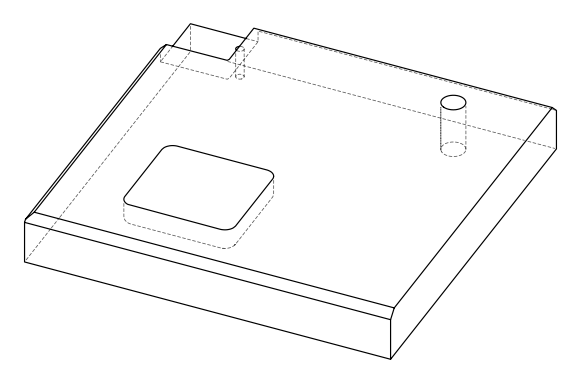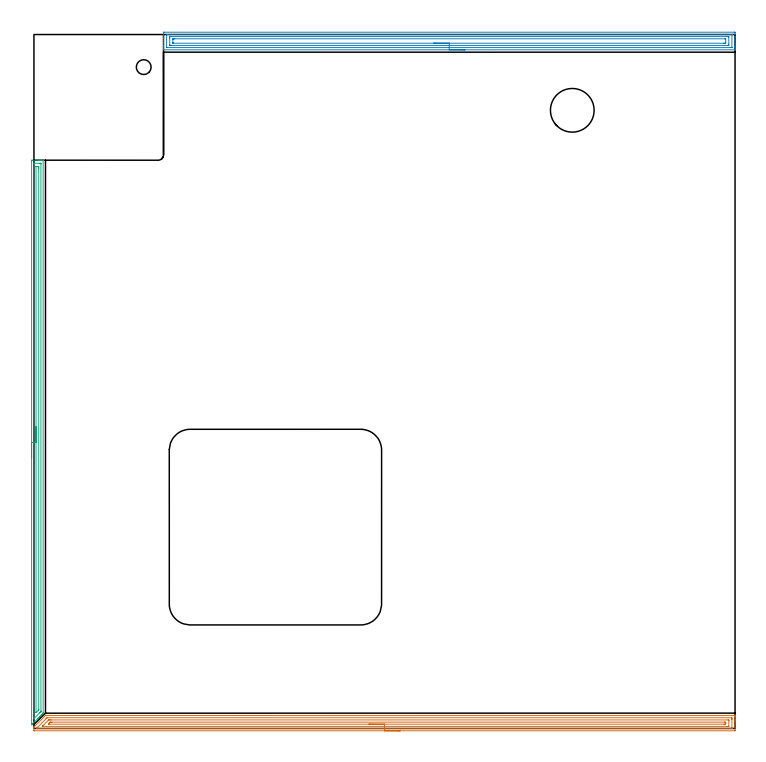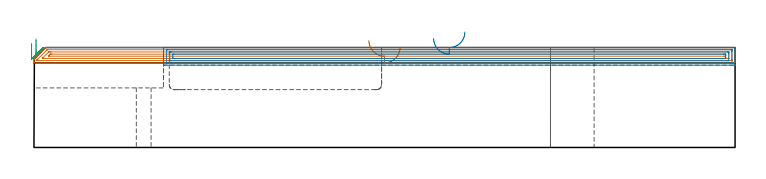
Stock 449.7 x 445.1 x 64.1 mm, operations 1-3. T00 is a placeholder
(PLAN: 8 operations, 5 tool changes, 114.8 min)
(1 AREA_MILL | FG_CHAMFER_SURFACE | UGT0205_001 | 14.51 min | 21597 mm3)
(2 AREA_MILL_1 | FG_CHAMFER_SURFACE_1 | UGT0205_001 | 12.01 min | 23787 mm3)
(3 AREA_MILL_2 | FG_CHAMFER_SURFACE_2 | UGT0205_001 | 8.81 min | 9887 mm3)
(4 MILL_CORNER_NOTCH_RECTANGULAR | CORNER_NOTCH_RECTANGULAR | NXT0201_008 | Follow Part, ap 1.5, ae 75% | 67.82 min | 172929 mm3)
(5 MILL_RECTANGULAR_POCKET | POCKET_RECTANGULAR_STRAIGHT | NXT0201_007 | Follow Part, ap 6.25, ae 75% | 11.2 min | 456216 mm3)
(6 SPOT_DRILL | STEP1HOLE | NXT0321_9005460120000 | 0.03 min | 4 mm3)
(7 DRILL_THROUGH_HOLE_INTO_CENTER | STEP1HOLE | NXT0301_066 | 0.18 min | 2724 mm3)
(8 INDEXABLE_INSERT_DRILL_THROUGH_HOLE_FROM_SOLID | STEP1HOLE_1 | NXT0302_027 | 0.27 min | 39421 mm3)
(TOOL UGT0205_001 | Chamfer Mill 20 x 3 x 45 deg. | D20 FL50 Z2)
(TOOL NXT0201_008 | ENDMILL 6mm [2P460-0600-NA 1630] | D6 FL26 Z6)
(TOOL NXT0201_007 | ENDMILL 25mm [R216.25-25050GCK54P 1620] | D25 R3 FL54 Z5)
(TOOL NXT0321_9005460120000 | NC Spot Drill, 142deg, 12mm, Carbide, Uncoated | D12 PA142 FL30 Z2)
(TOOL NXT0301_066 | Carbide Drill 9.5mm [860.1-0950-029A1-MM 2214] | D9.5 PA140 FL47 Z2)
(TOOL NXT0302_027 | Index. Insert Drill 28mm [880-D2800L32-05] | D28 PA176 FL140 Z2)
(OP 1 AREA_MILL)
G17 G21 G94 G90
T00 M6
G54
G17 G0 G90 X234.85 Y-1.5 S1061 M3
G43 Z74.1 H0
Z64.3
G94 G1 X234.812 Z63.428 F250.
X234.698 Z62.564
X234.509 Z61.712
X234.247 Z60.88
X233.913 Z60.074
X233.51 Z59.3
X233.042 Z58.564
X232.51 Z57.872
X231.921 Z57.229
X231.278 Z56.64
X230.586 Z56.108
X229.85 Z55.64
X229.076 Z55.237
X228.27 Z54.903
X227.438 Z54.641
X226.586 Z54.452
X225.722 Z54.338
X224.85 Z54.3
X0.375
X0.171 Y-1.496 Z54.304
X0.003 Y-1.491 Z54.305
X0. Y-1.356 Z54.44
Y-0.135 Z55.66
Y0.682 Z56.481
Y0.749 Z56.547
X0.002 Y0.891 Z56.687
X0.023 Y0.924 Z56.721
X7.365 Y8.264 Z64.064
X7.405 Y8.297 Z64.087
X7.765 Y8.3 Z64.1
X449.529
X449.691 Y8.297 Z64.088
X449.692 Y8.285 Z64.076
X449.7 Y7.93 Z63.73
Y7.613 Z63.412
Y6.934 Z62.729
Y5.712 Z61.509
Y5.167 Z60.962
Y4.556 Z60.351
Y-1.018 Z54.779
X449.697 Y-1.293 Z54.504
X449.69 Y-1.492 Z54.306
X449.489 Y-1.499 Z54.299
X224.85 Y-1.5 Z54.3
Y-0.086 Z55.714
X2.355 Y-0.085 Z55.715
X2.016 Y-0.079 Z55.721
X2.01 Y0.03 Z55.83
X2.003 Y0.263 Z56.063
X2.007 Y0.415 Z56.215
X2.01 Y0.447 Z56.247
X2.026 Y0.468 Z56.268
X2.068 Y0.514 Z56.314
X2.299 Y0.749 Z56.549
X2.351 Y0.802 Z56.602
X7.765 Y6.215 Z62.015
X8.13 Y6.574 Z62.374
X8.311 Y6.749 Z62.549
X8.452 Y6.879 Z62.679
X8.658 Y6.884 Z62.684
X8.708 Y6.885 Z62.685
X447.345
X447.684 Y6.879 Z62.679
X447.69 Y6.77 Z62.57
X447.698 Y6.537 Z62.337
X447.699 Y6.051 Z61.851
X447.7 Y5.651 Z61.451
X447.699 Y0.749 Z56.549
X447.698 Y0.351 Z56.151
X447.69 Y-0.051 Z55.749
X447.682 Y-0.08 Z55.72
X447.663 Y-0.082 Z55.718
X447.612 Y-0.084 Z55.716
X447.506 Y-0.085 Z55.715
X447.295 Y-0.086 Z55.714
X224.85
Y1.328 Z57.128
X5.978 Y1.329 Z57.129
X5.391 Y1.33 Z57.13
X5.37 Y1.332 Z57.132
X5.358 Y1.334 Z57.134
X5.366 Y1.355 Z57.155
X5.635 Y1.633 Z57.433
X5.805 Y1.805 Z57.605
X5.978 Y1.979 Z57.779
X9.167 Y5.167 Z60.967
X9.36 Y5.356 Z61.156
X9.428 Y5.42 Z61.22
X9.48 Y5.464 Z61.264
X9.552 Y5.466 Z61.266
X10.139 Y5.47 Z61.27
X10.445 Y5.471 Z61.271
X11.031
X445.201
X445.508 Y5.469 Z61.269
X445.611 Y5.467 Z61.267
X445.683 Y5.465 Z61.265
X445.69 Y5.356 Z61.156
X445.696 Y5.167 Z60.967
X445.699 Y4.979 Z60.779
Y1.445 Z57.245
X445.694 Y1.38 Z57.18
X445.69 Y1.336 Z57.136
X445.661 Y1.335 Z57.135
X445.508 Y1.332 Z57.132
X444.922 Y1.329 Z57.129
X444.615 Y1.328 Z57.128
X224.85
Y2.743 Z58.543
X9.948
X9.552 Y2.744 Z58.544
X9.319 Y2.746 Z58.546
X9.226 Y2.749 Z58.549
X9.263 Y2.802 Z58.602
X9.342 Y2.886 Z58.686
X9.552 Y3.102 Z58.902
X10.146 Y3.696 Z59.496
X10.445 Y3.991 Z59.791
X10.508 Y4.048 Z59.848
X10.56 Y4.051 Z59.851
X10.677 Y4.054 Z59.854
X11.338 Y4.057 Z59.857
X11.567
X442.828 Y4.056 Z59.856
X443.059 Y4.055 Z59.855
X443.578 Y4.05 Z59.85
X443.69 Y4.036 Z59.836
X443.7 Y3.4 Z59.2
X443.694 Y2.969 Z58.769
X443.69 Y2.76 Z58.56
X443.486 Y2.749 Z58.549
X442.828 Y2.744 Z58.544
X442.599 Y2.743 Z58.543
X224.85
X223.978 Z58.581
X223.114 Z58.695
X222.262 Z58.883
X221.43 Z59.146
X220.624 Z59.48
X219.85 Z59.882
X219.114 Z60.351
X218.422 Z60.882
X217.779 Z61.472
X217.19 Z62.115
X216.658 Z62.807
X216.19 Z63.543
X215.787 Z64.316
X215.453 Z65.122
X215.191 Z65.954
X215.002 Z66.806
X214.888 Z67.671
X214.85 Z68.543
G0 Z74.1
M5
M2
(OP 2 AREA_MILL_1)
G17 G21 G94 G90
T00 M6
G54
G17 G0 G90 X276.4 Y435.3 S1061 M3
G43 Z74.1 H0
G94 G1 X276.362 Z73.228 F250.
X276.248 Z72.364
X276.059 Z71.512
X275.797 Z70.68
X275.463 Z69.874
X275.06 Z69.1
X274.591 Z68.364
X274.06 Z67.672
X273.471 Z67.029
X272.828 Z66.44
X272.136 Z65.908
X271.4 Z65.44
X270.626 Z65.037
X269.82 Z64.703
X268.988 Z64.441
X268.136 Z64.252
X267.272 Z64.138
X266.4 Z64.1
X83.271
X83.11 Y435.302 Z64.088
X83.103 Y435.446 Z63.946
X83.1 Y435.597 Z63.802
Y435.894 Z63.505
Y436.565 Z62.829
Y437.778 Z61.619
Y438.319 Z61.075
Y445.941 Z53.456
X83.104 Y446.212 Z53.186
X83.11 Y446.592 Z52.805
X83.326 Y446.596 Z52.802
X83.717 Y446.6 Z52.8
X449.083
X449.585 Y446.595 Z52.803
X449.69 Y446.592 Z52.806
X449.7 Y446.482 Z52.915
Y438.319 Z61.075
Y437.778 Z61.619
Y437.442 Z61.954
Y436.901 Z62.495
Y436.565 Z62.829
Y435.894 Z63.505
Y435.597 Z63.803
X449.697 Y435.446 Z63.946
X449.69 Y435.302 Z64.088
X449.529 Y435.3 Z64.1
X266.4
Y436.714 Z62.686
X85.504 Y436.715 Z62.685
X85.351
X85.15 Y436.72 Z62.68
X85.109 Y436.722 Z62.678
X85.105 Y436.751 Z62.649
X85.102 Y436.782 Z62.618
X85.1 Y436.962 Z62.438
X85.101 Y444.987 Z54.413
X85.104 Y445.092 Z54.308
X85.11 Y445.162 Z54.238
X85.118 Y445.179 Z54.221
X85.134 Y445.181 Z54.219
X85.504 Y445.185 Z54.215
X85.656 Y445.186 Z54.214
X447.296 Y445.185 Z54.215
X447.449
X447.65 Y445.18 Z54.22
X447.691 Y445.178 Z54.222
X447.695 Y445.149 Z54.251
X447.698 Y445.118 Z54.282
X447.7 Y444.938 Z54.462
X447.699 Y436.913 Z62.487
X447.695 Y436.808 Z62.592
X447.69 Y436.738 Z62.662
X447.682 Y436.721 Z62.679
X447.666 Y436.719 Z62.681
X447.296 Y436.715 Z62.685
X447.144 Y436.714 Z62.686
X266.4
Y438.128 Z61.272
X88.184 Y438.129 Z61.271
X87.483 Y438.13 Z61.27
X87.291 Y438.133 Z61.267
X87.11 Y438.139 Z61.261
X87.105 Y438.319 Z61.081
X87.101 Y438.506 Z60.894
X87.1 Y442.891 Z56.509
X87.105 Y443.581 Z55.819
X87.107 Y443.761 Z55.639
X87.291 Y443.765 Z55.635
X87.991 Y443.771 Z55.629
X444.616
X445.317 Y443.77 Z55.63
X445.509 Y443.767 Z55.633
X445.69 Y443.761 Z55.639
X445.695 Y443.581 Z55.819
X445.699 Y443.394 Z56.006
X445.7 Y439.009 Z60.391
X445.695 Y438.319 Z61.081
X445.693 Y438.139 Z61.261
X445.509 Y438.135 Z61.265
X444.809 Y438.129 Z61.271
X266.4 Y438.128 Z61.272
Y439.543 Z59.857
X89.617
X89.24 Y439.546 Z59.854
X89.172 Y439.549 Z59.851
X89.11 Y439.553 Z59.847
X89.107 Y439.648 Z59.752
X89.1 Y440.051 Z59.349
Y441.827 Z57.573
X89.11 Y442.254 Z57.146
X89.116 Y442.351 Z57.049
X89.25 Y442.353 Z57.047
X89.432 Y442.356 Z57.044
X89.971 Y442.357 Z57.043
X90.324
X443.183
X443.56 Y442.354 Z57.046
X443.628 Y442.351 Z57.049
X443.69 Y442.347 Z57.053
X443.7 Y441.827 Z57.573
Y440.095 Z59.305
Y440.073 Z59.327
X443.69 Y439.646 Z59.754
X443.684 Y439.549 Z59.851
X443.55 Y439.547 Z59.853
X443.368 Y439.544 Z59.856
X442.829 Y439.543 Z59.857
X442.476
X266.4
X265.528 Z59.895
X264.663 Z60.009
X263.812 Z60.198
X262.98 Z60.46
X262.174 Z60.794
X261.4 Z61.197
X260.664 Z61.666
X259.972 Z62.197
X259.329 Z62.786
X258.74 Z63.429
X258.208 Z64.122
X257.74 Z64.857
X257.337 Z65.631
X257.003 Z66.437
X256.741 Z67.269
X256.552 Z68.121
X256.438 Z68.986
X256.4 Z69.857
G0 Z74.1
M5
M2
(OP 3 AREA_MILL_2)
G17 G21 G94 G90
T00 M6
G54
G17 G0 G90 X-1.5 Y173.45 S1061 M3
G43 Z74.1 H0
Z66.7
G94 G1 Y173.488 Z65.828 F250.
Y173.602 Z64.964
Y173.791 Z64.112
Y174.053 Z63.28
Y174.387 Z62.474
Y174.79 Z61.7
Y175.258 Z60.964
Y175.789 Z60.272
Y176.379 Z59.629
Y177.022 Z59.04
Y177.714 Z58.508
Y178.45 Z58.04
Y179.224 Z57.637
Y180.03 Z57.303
Y180.862 Z57.041
Y181.713 Z56.852
Y182.578 Z56.738
Y183.45 Z56.7
Y363.574
X-1.499 Y363.884 Z56.701
X-1.493 Y364.461 Z56.704
X-1.492 Y364.492 Z56.706
X-0.918 Y364.5 Z57.279
X2.645 Z60.84
X3.198 Z61.395
X3.536 Z61.732
X4.088 Z62.285
X4.427 Z62.622
X5.104 Z63.304
X5.458 Z63.657
X5.85 Y364.492 Z64.042
X5.897 Y364.49 Z64.088
X5.9 Y364.33 Z64.1
Y10.149
X5.904 Y9.812 Z64.096
X5.631 Y9.531 Z63.831
X5.318 Y9.216 Z63.515
X5.266 Y9.166 Z63.465
X5.072 Y8.971 Z63.271
X5.021 Y8.919 Z63.218
X4.97 Y8.87 Z63.169
X4.774 Y8.674 Z62.973
X4.724 Y8.622 Z62.921
X4.674 Y8.574 Z62.873
X4.476 Y8.376 Z62.675
X4.427 Y8.326 Z62.624
X4.378 Y8.277 Z62.577
X4.179 Y8.078 Z62.378
X4.13 Y8.029 Z62.327
X4.082 Y7.981 Z62.281
X3.881 Y7.78 Z62.08
X3.833 Y7.732 Z62.03
X3.786 Y7.685 Z61.985
X3.583 Y7.483 Z61.782
X3.536 Y7.435 Z61.733
X3.49 Y7.389 Z61.689
X3.285 Y7.185 Z61.484
X3.239 Y7.138 Z61.436
X3.194 Y7.093 Z61.392
X2.988 Y6.887 Z61.187
X2.942 Y6.841 Z61.14
X2.897 Y6.797 Z61.096
X2.69 Y6.589 Z60.889
X2.645 Y6.544 Z60.843
X2.601 Y6.501 Z60.8
X2.392 Y6.292 Z60.591
X2.348 Y6.247 Z60.546
X2.305 Y6.205 Z60.504
X-0.918 Y2.981 Z57.28
X-1.019 Y2.881 Z57.18
X-1.168 Y2.732 Z57.032
X-1.363 Y2.536 Z56.834
X-1.481 Y2.421 Z56.716
X-1.494 Y2.417 Z56.703
X-1.499 Y2.421 Z56.699
X-1.5 Y2.627 Z56.7
Y183.45
X-0.086 Z58.114
X-0.085 Y362.156 Z58.115
X-0.084 Y362.215 Z58.116
X-0.079 Y362.333 Z58.121
X-0.071 Y362.49 Z58.129
X-0.027 Y362.492 Z58.173
X0.463 Y362.499 Z58.663
X3.536 Y362.5 Z61.736
X4.027 Y362.499 Z62.227
X4.427 Y362.492 Z62.627
X4.477 Y362.49 Z62.677
X4.483 Y362.273 Z62.683
X4.485 Y362.156 Z62.685
Y11.055
Y10.998
X4.482 Y10.938 Z62.682
X4.476 Y10.838 Z62.676
X4.427 Y10.785 Z62.627
X4.119 Y10.471 Z62.319
X3.813 Y10.162 Z62.013
X3.674 Y10.024 Z61.874
X0.24 Y6.589 Z58.44
X0.106 Y6.456 Z58.306
X-0.027 Y6.327 Z58.173
X-0.073 Y6.287 Z58.127
X-0.079 Y6.284 Z58.121
X-0.082 Y6.334 Z58.118
X-0.084 Y6.412 Z58.116
X-0.086 Y6.648 Z58.114
Y183.45
X1.328 Z59.528
X1.329 Y360.311 Z59.529
X1.33 Y360.417 Z59.53
X1.333 Y360.47 Z59.533
X1.335 Y360.488 Z59.535
X1.377 Y360.491 Z59.577
X1.567 Y360.498 Z59.767
X2.645 Y360.499 Z60.845
X2.834 Y360.498 Z61.034
X2.96 Y360.494 Z61.16
X3.056 Y360.49 Z61.256
X3.064 Y360.451 Z61.264
X3.067 Y360.311 Z61.267
X3.07 Y359.885 Z61.27
X3.071 Y359.417 Z61.271
Y358.99
Y12.415
X3.068 Y11.949 Z61.268
X3.066 Y11.897 Z61.266
X3.063 Y11.874 Z61.263
X3.045 Y11.853 Z61.245
X2.98 Y11.782 Z61.18
X2.897 Y11.697 Z61.097
X2.645 Y11.444 Z60.845
X1.351 Y10.151 Z59.551
X1.343 Y10.147 Z59.543
X1.336 Z59.536
X1.333 Y10.15 Z59.533
X1.33 Y10.162 Z59.53
X1.329 Y10.195 Z59.529
X1.328 Y183.45 Z59.528
Y184.321 Z59.567
Y185.186 Z59.68
Y186.038 Z59.869
Y186.87 Z60.132
Y187.676 Z60.465
Y188.45 Z60.868
Y189.186 Z61.337
Y189.878 Z61.868
Y190.521 Z62.457
Y191.11 Z63.101
Y191.641 Z63.793
Y192.11 Z64.528
Y192.513 Z65.302
Y192.847 Z66.108
Y193.109 Z66.94
Y193.298 Z67.792
Y193.412 Z68.657
Y193.45 Z69.528
G0 Z74.1
M5
M2
